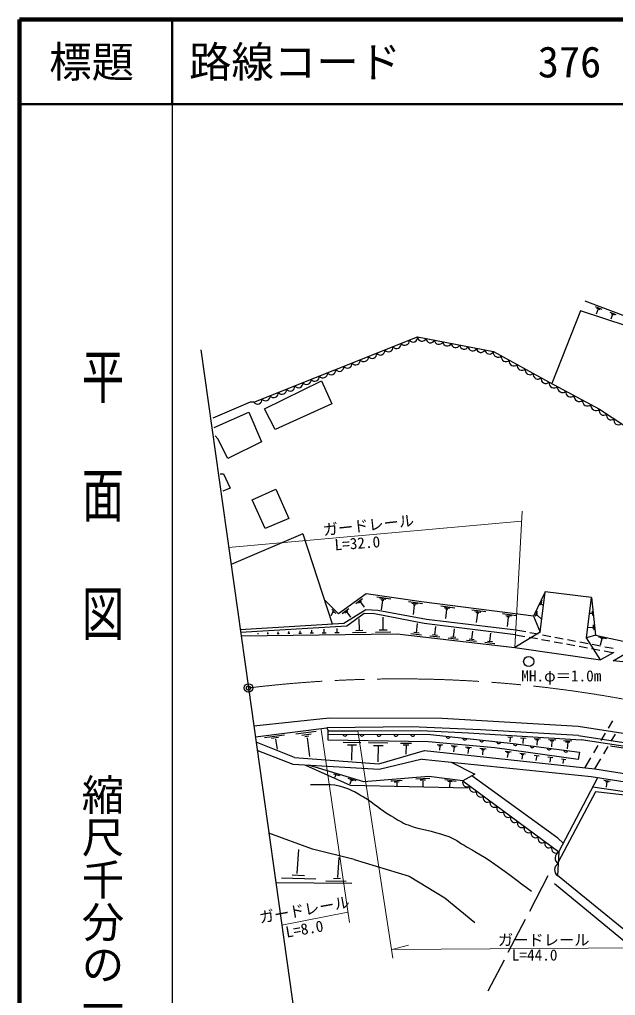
# Model space of a CAD drawing. Units: millimetres, scale not verified. Extents: x 40000 to 680000, y 20000 to 380000.
# Drawn here: x 40000 to 110307, y 264809 to 380000 of the extents above; entities that cross this region are included whole.
import ezdxf
from ezdxf.enums import TextEntityAlignment as Align

# ---------------------------------------------------------------- set-up
doc = ezdxf.new("R2010")
doc.units = ezdxf.units.MM
doc.header["$LTSCALE"] = 1000
doc.header["$PDMODE"] = 32
doc.header["$PDSIZE"] = 500
doc.linetypes.add('CHAIN', pattern=[18.5, 12, -1.5, 3.5, -1.5])
for name, color, linetype, lineweight in [('M-BGD', 7, 'Continuous', 25), ('M-BMK', 2, 'CHAIN', 13), ('M-BMK-SRVR', 3, 'Continuous', 25), ('M-STR-HTXT', 7, 'Continuous', 13), ('M-TTL', 1, 'Continuous', 140), ('M-TTL-BAND', 7, 'Continuous', 25), ('M-TTL-LINE', 7, 'Continuous', 50)]:
    doc.layers.add(name, color=color, linetype=linetype, lineweight=lineweight)
doc.layers.add('M-OTRS', color=6, linetype='Continuous')
doc.layers.add('M-TTL-TXT', color=7, linetype='Continuous')
doc.styles.add('@ＭＳ ゴシック', font='')
doc.styles.add('ＭＳ ゴシック', font='')
doc.styles.get('@ＭＳ ゴシック').set_extended_font_data('@MS Gothic')
doc.styles.get('ＭＳ ゴシック').set_extended_font_data('MS Gothic')

msp = doc.modelspace()

# ---------------------------------------------------------------- linework, layer by layer
at = {"layer": 'M-BGD'}
for p, q in [((106166, 345609), (102811, 337027)), ((107920, 346124), (108686, 345833)), ((108259, 345863), (108012, 345212)), ((108068, 345936), (108451, 345791)), ((109659, 345463), (110347, 345201)), ((109964, 345228), (109741, 344643)), ((109792, 345294), (110136, 345163)), ((68903, 334067), (75645, 337352)), ((75645, 337352), (76861, 334659)), ((67209, 334829), (62807, 332966)), ((67633, 334829), (67209, 334829)), ((70173, 331611), (68903, 334067)), ((76861, 334659), (70173, 331611)), ((62976, 331865), (67040, 333643)), ((67040, 333643), (68564, 330172)), ((63399, 330511), (63061, 330849)), ((64568, 328174), (63399, 330511)), ((68564, 330172), (64568, 328174)), ((63653, 326362), (64077, 326362)), ((64077, 326362), (64839, 324669)), ((64839, 324669), (63992, 324330)), ((67463, 323314), (70229, 324563)), ((70229, 324563), (71781, 321113)), ((68987, 319927), (67463, 323314)), ((71781, 321113), (68987, 319927)), ((73420, 319284), (64955, 315680)), ((73420, 319284), (76896, 308664)), ((80879, 312233), (77614, 309843)), ((87428, 311268), (80879, 312233)), ((102003, 312439), (100639, 309596)), ((101428, 307704), (102003, 312439)), ((107463, 311776), (102003, 312439)), ((77614, 309843), (75948, 311561)), ((79663, 311057), (80480, 311655)), ((80006, 311135), (80355, 311395)), ((80240, 311218), (80662, 310636)), ((82149, 311847), (83788, 311621)), ((82526, 311647), (83203, 311569)), ((82672, 311512), (82973, 311480)), ((82823, 311428), (82682, 310336)), ((85902, 311294), (87541, 311068)), ((86279, 311094), (86956, 311016)), ((100639, 309596), (87428, 311268)), ((101606, 311452), (101326, 310828)), ((101576, 311227), (101449, 310957)), ((101539, 311044), (101773, 310896)), ((106888, 307041), (107463, 311776)), ((107463, 311776), (107947, 307340)), ((76965, 310051), (76716, 309625)), ((76840, 310421), (77324, 309901)), ((76924, 310187), (77085, 310041)), ((78047, 309875), (78864, 310473)), ((78268, 308748), (80866, 310362)), ((78390, 309953), (78739, 310213)), ((80661, 309891), (78619, 308386)), ((78624, 310036), (79046, 309453)), ((81865, 309869), (80661, 309891)), ((80866, 310362), (82252, 310305)), ((87755, 308730), (81865, 309869)), ((82252, 310305), (88023, 309206)), ((86425, 310959), (86726, 310927)), ((86576, 310876), (86435, 309784)), ((89715, 310797), (91354, 310571)), ((90092, 310597), (90768, 310519)), ((90238, 310462), (90539, 310430)), ((90389, 310379), (90248, 309286)), ((93357, 310336), (94995, 310110)), ((93734, 310136), (94410, 310058)), ((93880, 310001), (94180, 309969)), ((94030, 309918), (93890, 308826)), ((96982, 309878), (98621, 309651)), ((101051, 310136), (100825, 309543)), ((107474, 309908), (107289, 309882)), ((107504, 309969), (107518, 309847)), ((107539, 310181), (107594, 309653)), ((66037, 308003), (78268, 308748)), ((80090, 307873), (80072, 309255)), ((82901, 307936), (82882, 309476)), ((98531, 307392), (87755, 308730)), ((88023, 309206), (98562, 307977)), ((97359, 309677), (98035, 309599)), ((97505, 309542), (97806, 309511)), ((97656, 309459), (97515, 308367)), ((100639, 309596), (101428, 307704)), ((101051, 309848), (100964, 309605)), ((101065, 309716), (101554, 309276)), ((78619, 308386), (66086, 307658)), ((68151, 307477), (68150, 307578)), ((69303, 307492), (69302, 307644)), ((70511, 307507), (70508, 307715)), ((71776, 307523), (71772, 307788)), ((73101, 307540), (73097, 307865)), ((74683, 307560), (74295, 307555)), ((74489, 307558), (74484, 307946)), ((76170, 307579), (75716, 307573)), ((75943, 307576), (75937, 308030)), ((77728, 307599), (77205, 307592)), ((77466, 307595), (77460, 308119)), ((80906, 307639), (79280, 307618)), ((80497, 307878), (79683, 307867)), ((83810, 307676), (81999, 307653)), ((83354, 307942), (82448, 307930)), ((87145, 307574), (86507, 307649)), ((86826, 307611), (86954, 308695)), ((89013, 307341), (89133, 308358)), ((91188, 307083), (91307, 308088)), ((93350, 306826), (93467, 307820)), ((101428, 307704), (98451, 305873)), ((98562, 307977), (99717, 307757)), ((100208, 307663), (101190, 307475)), ((107587, 308247), (107091, 308213)), ((107622, 308348), (107642, 308126)), ((107688, 308566), (107760, 307932)), ((66143, 307252), (84545, 307485)), ((68201, 307478), (68101, 307477)), ((69380, 307493), (69227, 307491)), ((70615, 307508), (70407, 307506)), ((71908, 307525), (71643, 307521)), ((73263, 307542), (72938, 307538)), ((84545, 307485), (98451, 305873)), ((87441, 307345), (86166, 307495)), ((89590, 307092), (88394, 307233)), ((89312, 307306), (88714, 307377)), ((91758, 306836), (90576, 306975)), ((91484, 307048), (90893, 307118)), ((93914, 306582), (92745, 306720)), ((93642, 306792), (93058, 306860)), ((96056, 306329), (94900, 306466)), ((95787, 306537), (95210, 306605)), ((95499, 306571), (95614, 307553)), ((98531, 307392), (99619, 307194)), ((100111, 307104), (101095, 306924)), ((101587, 306834), (102571, 306654)), ((101681, 307382), (102663, 307194)), ((103062, 306564), (104046, 306385)), ((103155, 307100), (104137, 306913)), ((104628, 306819), (105610, 306632)), ((106101, 306538), (107084, 306351)), ((107947, 307340), (106888, 307041)), ((108524, 304434), (106888, 307041)), ((107947, 307340), (112113, 306420)), ((108323, 307153), (109233, 306956)), ((108713, 306898), (108510, 306144)), ((108578, 306987), (108848, 306935)), ((98451, 305873), (108524, 304434)), ((104538, 306295), (105522, 306115)), ((106014, 306025), (106997, 305845)), ((107489, 305755), (108473, 305575)), ((107575, 306257), (108557, 306070)), ((110128, 305289), (108524, 304434)), ((108965, 305486), (109948, 305306)), ((109048, 305976), (110030, 305788)), ((109968, 297237), (109459, 296376)), ((67824, 295336), (76270, 296398)), ((68904, 295272), (71248, 295572)), ((69719, 295170), (70534, 295279)), ((70209, 295075), (70388, 293865)), ((72585, 295674), (75000, 296005)), ((73312, 295546), (74420, 295686)), ((73675, 295381), (74127, 295457)), ((73942, 295215), (74191, 293011)), ((97610, 295320), (98159, 295286)), ((97885, 295303), (97851, 294754)), ((99109, 295228), (99755, 295189)), ((99432, 295209), (99392, 294562)), ((100702, 295131), (101452, 295085)), ((100882, 295007), (101257, 294984)), ((101070, 294996), (101031, 294358)), ((102395, 295028), (103255, 294975)), ((104195, 294918), (105172, 294858)), ((109103, 295773), (108595, 294912)), ((109785, 294808), (110291, 295670)), ((72443, 292894), (67914, 294695)), ((78168, 294724), (80273, 294686)), ((78689, 294399), (79741, 294380)), ((79215, 294389), (79183, 292599)), ((81187, 294670), (83465, 294630)), ((81751, 294318), (82890, 294298)), ((82320, 294308), (82286, 292371)), ((84953, 294603), (86256, 294580)), ((85275, 294402), (85927, 294390)), ((85601, 294396), (85581, 293288)), ((89265, 294450), (89937, 294388)), ((89424, 294333), (89760, 294303)), ((89592, 294318), (89539, 293746)), ((90920, 294298), (91619, 294234)), ((91085, 294177), (91435, 294145)), ((91260, 294161), (91206, 293567)), ((92602, 294144), (93327, 294078)), ((92773, 294019), (93135, 293986)), ((92954, 294002), (92898, 293386)), ((94309, 293988), (95061, 293919)), ((94487, 293858), (94863, 293823)), ((94675, 293841), (94616, 293202)), ((102602, 294886), (103032, 294859)), ((102817, 294873), (102773, 294141)), ((104430, 294757), (104919, 294727)), ((104675, 294742), (104624, 293911)), ((108239, 294309), (107731, 293448)), ((108923, 293342), (109430, 294204)), ((109728, 294259), (112457, 293841)), ((72271, 292077), (68053, 293707)), ((97284, 293657), (98004, 293558)), ((97449, 293524), (97809, 293475)), ((97629, 293500), (97545, 292887)), ((99021, 293418), (99689, 293325)), ((99174, 293294), (99508, 293248)), ((99341, 293271), (99263, 292703)), ((100705, 293185), (101323, 293100)), ((101014, 293142), (100929, 292524)), ((102338, 292959), (102908, 292881)), ((102623, 292920), (102544, 292351)), ((103922, 292741), (104444, 292669)), ((104183, 292705), (104111, 292183)), ((107375, 292845), (106701, 291704)), ((107886, 291577), (108569, 292739)), ((77058, 290989), (77737, 290767)), ((77328, 290812), (77151, 290545)), ((78722, 290473), (79679, 290192)), ((78958, 290282), (79336, 290185)), ((86766, 290364), (88420, 290465)), ((90175, 290283), (91501, 290112)), ((103616, 281745), (108211, 290546)), ((79134, 290178), (78978, 289738)), ((87281, 290247), (87897, 290247)), ((87593, 290107), (87576, 289431)), ((90513, 290096), (91023, 290060)), ((90763, 290023), (90716, 289441)), ((92316, 290139), (103616, 281745)), ((108944, 290225), (109697, 290103)), ((109114, 290082), (109491, 290021)), ((109302, 290051), (109199, 289411)), ((72750, 279219), (72943, 282045)), ((77542, 278752), (77690, 281090)), ((103616, 281745), (103484, 278966)), ((73628, 278921), (72171, 278991)), ((102346, 278949), (100145, 274715)), ((79210, 278023), (70252, 278116)), ((74962, 278535), (70890, 278657)), ((78532, 278252), (76133, 278311)), ((77885, 278603), (77027, 278596)), ((103095, 278021), (115576, 267713)), ((99637, 273784), (97605, 269889)), ((97181, 268958), (95234, 265317))]:
    msp.add_line(p, q, dxfattribs=at)
for points in [[(106688, 346806), (111813, 344858), (119732, 337099), (124191, 330113), (128576, 317329)], [(127836, 317123), (124586, 327020), (122374, 331397), (120022, 335101), (111678, 343796), (106166, 345609)], [(67633, 334829), (86960, 342537), (95905, 340819), (102481, 337205), (108406, 334006), (118773, 327193), (122328, 321862), (122624, 314812), (121732, 306692)], [(140246, 299621), (139417, 298226), (114983, 303776), (110029, 304305), (111284, 305065)], [(173526, 283364), (134659, 291647), (125372, 293534), (115787, 295004), (105919, 296573), (89862, 297495), (76512, 297543), (67647, 296588)], [(105930, 295494), (94386, 296168), (86260, 296512), (76270, 296398), (76393, 296044)], [(106067, 293530), (105895, 292670), (96060, 294028), (88234, 294745), (76412, 294955), (76399, 295637), (76393, 296044), (79909, 296051), (87334, 296103), (92981, 295802), (106260, 294993)], [(76399, 295637), (88481, 295594), (98242, 294562), (106067, 293530)], [(105930, 295494), (125566, 292483), (133357, 290771), (133205, 290256)], [(125428, 289868), (125669, 292020), (106260, 294993)], [(87514, 292700), (82440, 291497), (72271, 292077)], [(72443, 292894), (82397, 292163), (87793, 293732)], [(87514, 292700), (107453, 290669), (113967, 289615), (117443, 289307), (125012, 288956), (138019, 286355), (149183, 284019), (149771, 286857), (150889, 286656), (150265, 283920), (149183, 284019)], [(87793, 293732), (107886, 291577), (114561, 290480), (125428, 289868), (137872, 287288)], [(73754, 291992), (79017, 289641), (92945, 289299)], [(90915, 292354), (93697, 290919), (92316, 290139), (88291, 290650), (80629, 290013), (74088, 291973)], [(104150, 282769), (103490, 283361), (93376, 290738)], [(83809, 290128), (83950, 290138), (85136, 290211)], [(84215, 290029), (84355, 290039), (84797, 290060)], [(84503, 289989), (84499, 289964), (84506, 289557)], [(107634, 289441), (112426, 288728), (123686, 287925), (132508, 287457)], [(135163, 286658), (123575, 287506), (112418, 288330), (107948, 288845), (103559, 280540)], [(123575, 287506), (119880, 276568), (116365, 268471), (103484, 278966)], [(79460, 280844), (74562, 282069), (69426, 283976)], [(79460, 280844), (85955, 278890), (90181, 276323), (93696, 273440)]]:
    msp.add_lwpolyline(points, dxfattribs=at)
msp.add_circle((100067, 304232), 598, dxfattribs=at)
for centre, radius, start, end in [((85459, 342088), 538, 216.62779, 6.86101), ((86425, 342473), 538, 216.62779, 6.86101), ((87479, 342560), 520, 182.48141, 335.77569), ((88473, 342369), 520, 182.48141, 335.77569), ((89467, 342178), 520, 182.48141, 335.77569), ((82560, 340931), 538, 216.62779, 6.86101), ((83526, 341317), 538, 216.62779, 6.86101), ((84493, 341702), 538, 216.62779, 6.86101), ((90461, 341987), 520, 182.48141, 335.77569), ((91455, 341796), 520, 182.48141, 335.77569), ((92449, 341605), 520, 182.48141, 335.77569), ((93443, 341414), 520, 182.48141, 335.77569), ((94437, 341224), 520, 182.48141, 335.77569), ((95431, 341033), 520, 182.48141, 335.77569), ((79661, 339775), 538, 216.62779, 6.86101), ((80627, 340160), 538, 216.62779, 6.86101), ((81594, 340546), 538, 216.62779, 6.86101), ((96452, 340700), 559, 167.7394, 314.67865), ((97391, 340184), 559, 167.7394, 314.67865), ((76762, 338619), 538, 216.62779, 6.86101), ((77728, 339004), 538, 216.62779, 6.86101), ((78695, 339390), 538, 216.62779, 6.86101), ((98331, 339668), 559, 167.7394, 314.67865), ((99270, 339152), 559, 167.7394, 314.67865), ((100209, 338635), 559, 167.7394, 314.67865), ((73863, 337462), 538, 216.62779, 6.86101), ((74829, 337848), 538, 216.62779, 6.86101), ((75795, 338233), 538, 216.62779, 6.86101), ((101149, 338119), 559, 167.7394, 314.67865), ((102088, 337603), 559, 167.7394, 314.67865), ((70964, 336306), 538, 216.62779, 6.86101), ((71930, 336692), 538, 216.62779, 6.86101), ((72896, 337077), 538, 216.62779, 6.86101), ((103067, 337109), 594, 170.65876, 312.60315), ((104054, 336576), 594, 170.65876, 312.60315), ((68065, 335150), 538, 216.62779, 6.86101), ((69031, 335535), 538, 216.62779, 6.86101), ((69997, 335921), 538, 216.62779, 6.86101), ((105042, 336043), 594, 170.65876, 312.60315), ((106029, 335510), 594, 170.65876, 312.60315), ((107016, 334976), 594, 170.65876, 312.60315), ((108004, 334443), 594, 170.65876, 312.60315), ((108911, 333834), 534, 161.2207, 312.15804), ((109775, 333267), 534, 161.2207, 312.15804), ((110639, 332699), 534, 161.2207, 312.15804), ((78400, 295686), 256, 192.47648, 347.11572), ((80400, 295679), 256, 192.47648, 347.11572), ((82400, 295672), 256, 192.47648, 347.11572), ((84400, 295665), 256, 192.47648, 347.11572), ((86400, 295658), 256, 192.47648, 347.11572), ((90558, 295431), 256, 186.6451, 341.28433), ((92547, 295221), 256, 186.6451, 341.28433), ((94536, 295011), 256, 186.6451, 341.28433), ((96525, 294800), 256, 186.6451, 341.28433), ((98514, 294583), 256, 185.16824, 339.80747), ((100497, 294321), 256, 185.16824, 339.80747), ((102480, 294060), 256, 185.16824, 339.80747), ((104463, 293799), 256, 185.16824, 339.80747), ((92789, 289932), 516, 156.379, 310.41231), ((93596, 289332), 516, 156.379, 310.41231), ((94403, 288733), 516, 156.379, 310.41231), ((95210, 288133), 516, 156.379, 310.41231), ((96017, 287534), 516, 156.379, 310.41231), ((96824, 286934), 516, 156.379, 310.41231), ((97631, 286335), 516, 156.379, 310.41231), ((98439, 285735), 516, 156.379, 310.41231), ((99246, 285136), 516, 156.379, 310.41231), ((100053, 284536), 516, 156.379, 310.41231), ((100860, 283937), 516, 156.379, 310.41231), ((101667, 283337), 516, 156.379, 310.41231), ((102474, 282738), 516, 156.379, 310.41231), ((103281, 282138), 516, 156.379, 310.41231), ((103987, 281031), 805, 117.49139, 237.08764), ((103922, 279642), 805, 117.49139, 237.08764)]:
    msp.add_arc(centre, radius, start, end, dxfattribs=at)
msp.add_open_spline([(74343, 289712), (76307, 289718), (77187, 289874), (78806, 289198), (79532, 288895), (79903, 288646), (80583, 288250), (81926, 287470), (82521, 286784), (83861, 285999), (84618, 285556), (85013, 285234), (85836, 284933), (87520, 284316), (88567, 284298), (90260, 283708), (91335, 283334), (91836, 282887), (92827, 282326), (95955, 280556), (96922, 279693), (100410, 277113)], degree=3, knots=[0, 0, 0, 0, 1, 1, 1, 2, 2, 2, 3, 3, 3, 4, 4, 4, 5, 5, 5, 6, 6, 6, 7, 7, 7, 7], dxfattribs=at)
at = {"layer": 'M-BMK'}
msp.add_arc((84796, 154615), 147564, 79.17314, 96.9225, dxfattribs=at)
at = {"layer": 'M-BMK-SRVR'}
for p, q in [((61381, 341021), (67010, 301103)), ((67010, 301103), (72639, 261186))]:
    msp.add_line(p, q, dxfattribs=at)
msp.add_circle((67010, 301103), 500, dxfattribs=at)
msp.add_point((67010, 301103), dxfattribs=at)
at = {"layer": 'M-OTRS'}
msp.add_point((67010, 301103), dxfattribs=at)
at = {"layer": 'M-STR-HTXT'}
for p, q in [((99298, 321959), (98451, 305873)), ((99213, 320774), (64670, 317696)), ((75568, 296203), (78914, 273407)), ((79909, 296051), (84058, 269212)), ((78724, 274631), (70935, 273107)), ((83973, 270228), (85902, 270758)), ((122835, 270482), (83973, 270228))]:
    msp.add_line(p, q, dxfattribs=at)
at = {"layer": 'M-TTL', "color": 2}
for p, q in [((40000, 380000), (40000, 20000)), ((680000, 380000), (40000, 380000))]:
    msp.add_line(p, q, dxfattribs=at)
at = {"layer": 'M-TTL-BAND'}
msp.add_line((58000, 370000), (58000, 20000), dxfattribs=at)
at = {"layer": 'M-TTL-LINE'}
for p, q in [((58000, 380000), (58000, 370000)), ((40000, 370000), (680000, 370000))]:
    msp.add_line(p, q, dxfattribs=at)

# ---------------------------------------------------------------- texts
at = {"layer": 'M-BGD', "style": 'ＭＳ ゴシック'}
msp.add_text('MH.φ＝1.0m', height=1320, dxfattribs=at).set_placement((99193, 301475), align=Align.BOTTOM_LEFT)
at = {"layer": 'M-STR-HTXT', "style": 'ＭＳ ゴシック'}
for s, rotation, p in [('ガードレール', 6.176, (75899, 318697)), ('L=32.0', 4.048, (77242, 316946)), ('ガードレール', 10.142, (68456, 272944)), ('L=8.0', 9.815, (71579, 271240))]:
    msp.add_text(s, height=1320, rotation=rotation, dxfattribs=at).set_placement(p, align=Align.BOTTOM_LEFT)
for s, p in [('ガードレール', (96440, 270309)), ('L=44.0', (98077, 268531))]:
    msp.add_text(s, height=1320, dxfattribs=at).set_placement(p, align=Align.BOTTOM_LEFT)
at = {"layer": 'M-TTL-BAND', "style": '@ＭＳ ゴシック', "width": 1.4}
msp.add_text('平  面  図', height=3666, rotation=270, dxfattribs=at).set_placement((49777, 306475), align=Align.MIDDLE_RIGHT)
at = {"layer": 'M-TTL-BAND', "style": '@ＭＳ ゴシック'}
msp.add_text('縮尺千分の一', height=3666, rotation=270, dxfattribs=at).set_placement((49777, 261030), align=Align.MIDDLE_RIGHT)
at = {"layer": 'M-TTL-TXT', "style": 'ＭＳ ゴシック'}
msp.add_text('標題', height=3666, dxfattribs=at).set_placement((48500, 375000), align=Align.MIDDLE_CENTER)
for s, p in [('路線コード', (60000, 375000)), ('376', (101142, 375000))]:
    msp.add_text(s, height=3666, dxfattribs=at).set_placement(p, align=Align.MIDDLE_LEFT)

doc.saveas('drawing.dxf')
